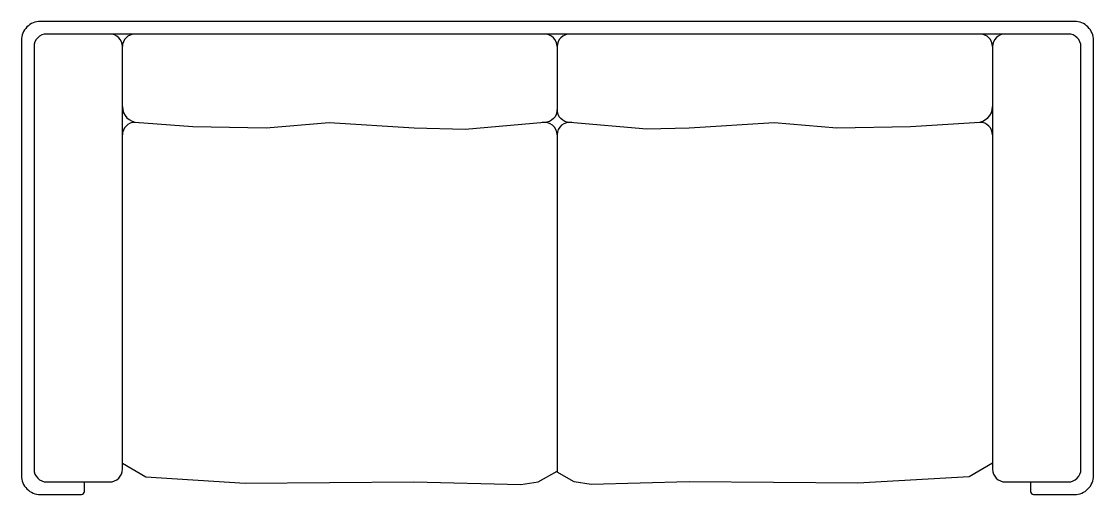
# Model space of a CAD drawing. Extents: x 0 to 170, y -75 to 0.
import ezdxf

# ---------------------------------------------------------------- set-up
doc = ezdxf.new("R2010")
doc.units = 0
doc.header["$LTSCALE"] = 50
doc.header["$MEASUREMENT"] = 0
doc.layers.get('0').update_dxf_attribs({"linetype": 'CONTINUOUS'})

msp = doc.modelspace()

# ---------------------------------------------------------------- linework, layer by layer
at = {"color": 0, "linetype": 'ByBlock'}
for p, q in [((84.74, -3.95), (84.74, -13.95)), ((84.74, -17.95), (84.74, -71.42))]:
    msp.add_line(p, q, dxfattribs=at)
for points in [[(159.75, -72.95), (159.75, -74.45, 0.414214), (160.25, -74.95), (166.75, -74.95, 0.414214), (169.75, -71.95), (169.75, -2.95, 0.414214), (166.75, 0.05), (2.84, 0.05, 0.414214), (-0.16, -2.95), (-0.16, -71.95, 0.414214), (2.84, -74.95), (9.34, -74.95, 0.414214), (9.84, -74.45), (9.84, -72.95)], [(155.75, -1.95, 0.414214), (153.75, -3.95), (153.75, -70.95, 0.414214), (155.75, -72.95), (165.75, -72.95, 0.414214), (167.75, -70.95), (167.75, -3.95, 0.414214), (165.75, -1.95), (3.84, -1.95, 0.414214), (1.84, -3.95), (1.84, -70.95, 0.414214), (3.84, -72.95), (13.84, -72.95, 0.414214), (15.84, -70.95), (15.84, -3.95, 0.414214), (13.84, -1.95, 0.414214)], [(153.75, -17.95, 0.414214), (151.75, -15.95), (140.72, -16.66), (129.09, -16.86), (119.13, -16.03), (105.64, -16.86), (98.95, -17.04), (86.74, -15.95, -0.414214), (84.74, -13.95, -0.414214), (82.74, -15.95), (70.14, -17.07), (62.09, -16.86), (48.6, -16.03), (38.64, -16.86), (27.02, -16.66), (17.84, -15.95, 0.414214), (15.84, -17.95, 0.414214)]]:
    msp.add_lwpolyline(points, format="xyb", dxfattribs=at)
for points in [[(15.84, -69.95), (19.54, -72.12), (35.32, -73.16), (62.05, -72.95), (79.01, -73.37), (81.71, -72.95), (84.74, -71.22)], [(153.75, -69.95), (150.05, -72.12), (132.42, -73.16), (105.69, -72.95), (90.12, -73.37), (87.42, -72.95), (84.74, -71.42)]]:
    msp.add_lwpolyline(points, dxfattribs=at)
for centre, radius, start, end in [((17.84, -3.95), 2, 90, 180), ((82.74, -3.95), 2, 0, 90), ((86.74, -3.95), 2, 90, 180), ((151.75, -3.95), 2, 0, 90), ((18.34, -13.45), 2.5, 180, 270), ((151.25, -13.45), 2.5, 270, 0), ((82.74, -17.95), 2, 0, 100.1427), ((86.74, -17.95), 2, 79.8573, 180)]:
    msp.add_arc(centre, radius, start, end, dxfattribs=at)

doc.saveas('drawing.dxf')
